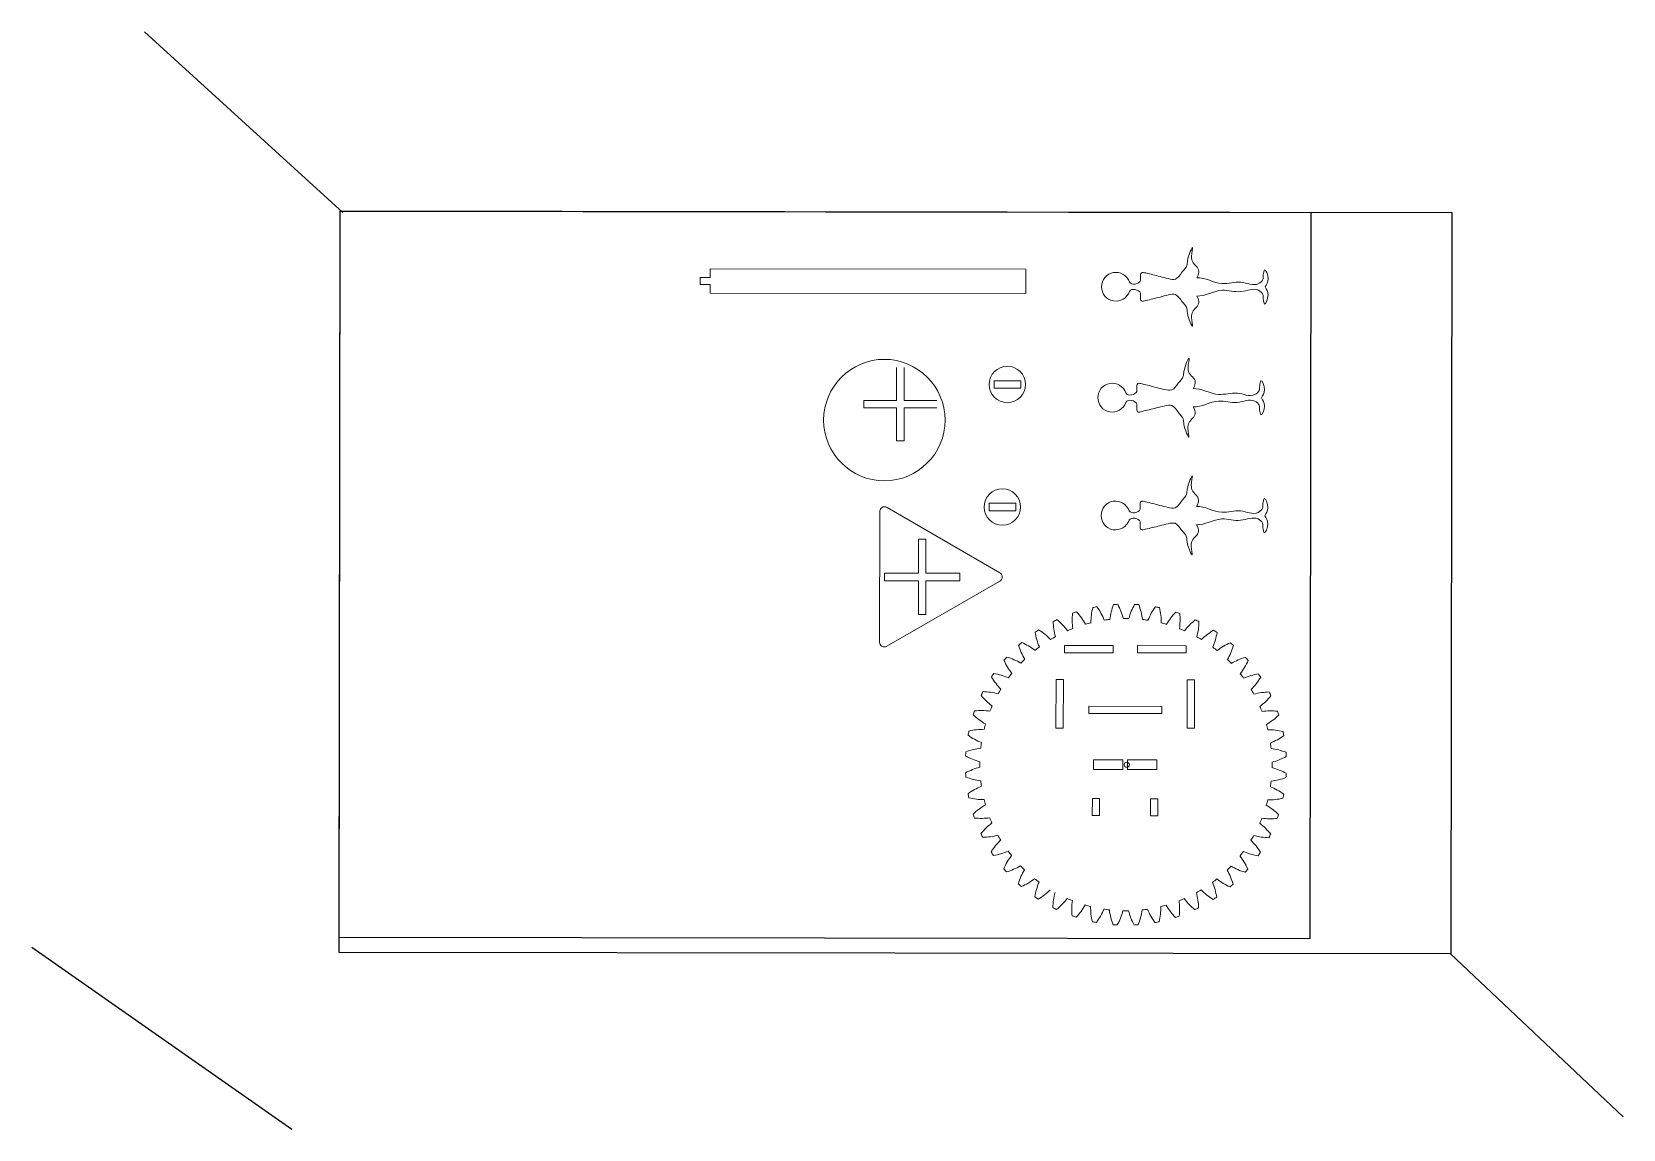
# Model space of a CAD drawing. Header units: millimetres. Extents: x 1712 to 4139, y 1742 to 2194.
# Drawn here: x 3484 to 4139, y 1742 to 2194 of the extents above; entities that cross this region are included whole.
import ezdxf

# ---------------------------------------------------------------- set-up
doc = ezdxf.new("R2010")
doc.units = ezdxf.units.MM

msp = doc.modelspace()

# ---------------------------------------------------------------- linework, layer by layer
for p, q in [((3612.19, 2119.57), (3530.49, 2193.98)), ((4068.15, 1814.44), (4139.35, 1747.3))]:
    msp.add_line(p, q)
at = {"color": 1, "lineweight": 0}
for p, q in [((3759.38, 2089.88), (3759.39, 2092.88)), ((3759.39, 2092.88), (3763.39, 2092.88)), ((3763.39, 2096.38), (3893.39, 2096.2)), ((3763.39, 2092.88), (3763.39, 2096.38)), ((3893.39, 2096.2), (3893.38, 2086.2)), ((3763.38, 2089.88), (3759.38, 2089.88)), ((3763.38, 2086.38), (3763.38, 2089.88)), ((3893.38, 2086.2), (3763.38, 2086.38)), ((3840.17, 2042.22), (3840.19, 2055.72)), ((3843.29, 2055.72), (3843.27, 2042.22)), ((3880.33, 2050.33), (3880.32, 2047.23)), ((3880.32, 2047.23), (3891.32, 2047.22)), ((3880.33, 2050.33), (3891.33, 2050.32)), ((3891.33, 2050.32), (3891.32, 2047.22)), ((3826.67, 2039.14), (3826.67, 2042.24)), ((3826.67, 2042.24), (3840.17, 2042.22)), ((3840.17, 2039.12), (3826.67, 2039.14)), ((3840.15, 2025.62), (3840.17, 2039.12)), ((3843.27, 2039.12), (3843.25, 2025.62)), ((3843.27, 2042.22), (3856.77, 2042.2)), ((3856.77, 2039.1), (3843.27, 2039.12)), ((3843.25, 2025.62), (3840.15, 2025.62)), ((3878.26, 1999.89), (3889.26, 1999.87)), ((3878.26, 1999.89), (3878.26, 1996.79)), ((3889.26, 1999.87), (3889.26, 1996.77)), ((3833.18, 1942.71), (3833.25, 1996.4)), ((3836.26, 1998.13), (3882.72, 1971.22)), ((3878.26, 1996.79), (3889.26, 1996.77)), ((3849.19, 1985.03), (3849.17, 1971.08)), ((3849.19, 1985.03), (3852.29, 1985.03)), ((3852.29, 1985.03), (3852.27, 1971.08)), ((3835.22, 1971.1), (3835.22, 1968)), ((3835.22, 1971.1), (3849.17, 1971.08)), ((3835.22, 1968), (3849.17, 1967.98)), ((3882.72, 1967.75), (3836.18, 1940.97)), ((3849.17, 1967.98), (3849.15, 1954.03)), ((3852.27, 1967.98), (3852.25, 1954.03)), ((3852.27, 1971.08), (3866.22, 1971.06)), ((3852.27, 1967.98), (3866.22, 1967.96)), ((3866.22, 1971.06), (3866.22, 1967.96)), ((3849.15, 1954.03), (3852.25, 1954.03)), ((3909.38, 1941.3), (3929.38, 1941.27)), ((3909.38, 1941.3), (3909.38, 1938.3)), ((3929.38, 1941.27), (3929.38, 1938.27)), ((3939.38, 1941.26), (3959.38, 1941.23)), ((3939.38, 1941.26), (3939.38, 1938.26)), ((3959.38, 1941.23), (3959.38, 1938.23)), ((3909.38, 1938.3), (3929.38, 1938.27)), ((3939.38, 1938.26), (3959.38, 1938.23)), ((3905.86, 1927.3), (3905.83, 1907.3)), ((3905.86, 1927.3), (3908.86, 1927.3)), ((3908.86, 1927.3), (3908.83, 1907.3)), ((3959.86, 1927.23), (3959.83, 1907.23)), ((3959.86, 1927.23), (3962.86, 1927.22)), ((3962.86, 1927.22), (3962.83, 1907.22)), ((3919.35, 1916.28), (3919.34, 1913.28)), ((3919.34, 1913.28), (3949.34, 1913.24)), ((3919.35, 1916.28), (3949.35, 1916.24)), ((3949.35, 1916.24), (3949.34, 1913.24)), ((3905.83, 1907.3), (3908.83, 1907.3)), ((3959.83, 1907.23), (3962.83, 1907.22)), ((3921.32, 1894.28), (3921.31, 1890.28)), ((3921.32, 1894.28), (3933.32, 1894.26)), ((3933.32, 1894.26), (3933.31, 1890.26)), ((3935.32, 1894.26), (3935.31, 1890.26)), ((3935.32, 1894.26), (3947.32, 1894.24)), ((3947.32, 1894.24), (3947.31, 1890.24)), ((3921.31, 1890.28), (3933.31, 1890.26)), ((3935.31, 1890.26), (3947.31, 1890.24)), ((3920.79, 1878.26), (3920.78, 1871.27)), ((3923.79, 1878.26), (3920.79, 1878.26)), ((3923.79, 1878.26), (3923.78, 1871.26)), ((3944.79, 1878.23), (3944.78, 1871.23)), ((3944.79, 1878.23), (3947.79, 1878.22)), ((3947.79, 1878.22), (3947.78, 1871.23)), ((3923.78, 1871.26), (3920.78, 1871.27)), ((3944.78, 1871.23), (3947.78, 1871.23))]:
    msp.add_line(p, q, dxfattribs=at)
at = {"color": 0}
msp.add_line((3484.16, 1817.04), (3591.23, 1742.16), dxfattribs=at)
for points in [[(3610.97, 2120.02), (3610.56, 1821.27), (4010.43, 1820.72), (4010.84, 2119.47)], [(4069, 2119.45), (3611, 2120.08), (3610.58, 1815.08), (4068.58, 1814.45)]]:
    msp.add_lwpolyline(points, close=True)
at = {"color": 1, "lineweight": 0}
for centre, radius in [((3835.16, 2034.13), 25), ((3885.83, 2048.78), 7.5), ((3883.76, 1998.33), 7.5), ((3934.98, 1892.22), 1.05)]:
    msp.add_circle(centre, radius, dxfattribs=at)
for centre, radius, start, end in [((3930.47, 2089.02), 5.93, 18.97299, 340.86904), ((3928.98, 2043.36), 5.93, 18.97299, 340.86904), ((3835.25, 1996.4), 2, 59.92101, 179.92101), ((3930.34, 1994.84), 5.93, 18.97299, 340.86904), ((3881.72, 1969.49), 2, 299.92101, 59.92101), ((3937.88, 1951.79), 25.39, 173.657, 187.94616), ((3934.62, 1892.24), 66.11, 107.9343, 109.40773), ((3895.9, 1937.6), 25.39, 29.39587, 43.68502), ((3945.62, 1950.85), 25.39, 166.157, 180.44616), ((3934.62, 1892.24), 66.11, 100.4343, 101.90773), ((3902.15, 1942.27), 25.39, 21.89587, 36.18502), ((3953.18, 1948.92), 25.39, 158.657, 172.94616), ((3934.62, 1892.24), 66.11, 92.9343, 94.40773), ((3908.96, 1946.08), 25.39, 14.39587, 28.68502), ((3960.42, 1946.01), 25.39, 151.157, 165.44616), ((3934.62, 1892.24), 66.11, 85.4343, 86.90773), ((3916.21, 1948.97), 25.39, 6.89587, 21.18502), ((3967.22, 1942.18), 25.39, 143.657, 157.94616), ((3934.62, 1892.24), 66.11, 77.9343, 79.40773), ((3923.77, 1950.88), 25.39, 359.39587, 13.68502), ((3973.45, 1937.5), 25.39, 136.157, 150.44616), ((3934.62, 1892.24), 66.11, 70.4343, 71.90773), ((3931.52, 1951.8), 25.39, 351.89587, 6.18502), ((3934.62, 1892.24), 66.11, 122.9343, 124.40773), ((3922.36, 1950.6), 25.39, 188.657, 202.94616), ((3885.48, 1926.04), 25.39, 44.39587, 58.68502), ((3934.62, 1892.24), 66.11, 115.4343, 116.90773), ((3930.08, 1951.71), 25.39, 181.157, 195.44616), ((3890.31, 1932.16), 25.39, 36.89587, 51.18502), ((3934.62, 1892.24), 60.16, 111.32698, 113.51504), ((3934.62, 1892.24), 60.16, 103.82698, 106.01504), ((3934.62, 1892.24), 60.16, 96.32698, 98.51504), ((3934.62, 1892.24), 60.16, 88.82698, 91.01504), ((3934.62, 1892.24), 60.16, 81.32698, 83.51504), ((3934.62, 1892.24), 60.16, 73.82698, 76.01504), ((3934.62, 1892.24), 60.16, 66.32698, 68.51504), ((3979.03, 1932.04), 25.39, 128.657, 142.94616), ((3934.62, 1892.24), 66.11, 62.9343, 64.40773), ((3939.32, 1951.69), 25.39, 344.39587, 358.68502), ((3983.84, 1925.9), 25.39, 121.157, 135.44616), ((3947.04, 1950.57), 25.39, 336.89587, 351.18502), ((3934.62, 1892.24), 66.11, 55.4343, 56.90773), ((3835.18, 1942.7), 2, 179.92101, 299.92101), ((3934.62, 1892.24), 66.11, 130.4343, 131.90773), ((3914.84, 1948.51), 25.39, 196.157, 210.44616), ((3881.49, 1919.34), 25.39, 51.89587, 66.18502), ((3934.62, 1892.24), 60.16, 126.32698, 128.51504), ((3934.62, 1892.24), 60.16, 118.82698, 121.01504), ((3934.62, 1892.24), 60.16, 58.82698, 61.01504), ((3934.62, 1892.24), 60.16, 51.32698, 53.51504), ((3987.82, 1919.19), 25.39, 113.657, 127.94616), ((3954.54, 1948.45), 25.39, 329.39587, 343.68502), ((3934.62, 1892.24), 66.11, 47.9343, 49.40773), ((3934.62, 1892.24), 66.11, 137.9343, 139.40773), ((3907.67, 1945.44), 25.39, 203.657, 217.94616), ((3878.41, 1912.17), 25.39, 59.39587, 73.68502), ((3934.62, 1892.24), 60.16, 133.82698, 136.01504), ((3934.62, 1892.24), 60.16, 43.82698, 46.01504), ((3990.88, 1912.02), 25.39, 106.157, 120.44616), ((3961.71, 1945.37), 25.39, 321.89587, 336.18502), ((3934.62, 1892.24), 66.11, 40.4343, 41.90773), ((3934.62, 1892.24), 66.11, 145.4343, 146.90773), ((3900.96, 1941.47), 25.39, 211.157, 225.44616), ((3876.29, 1904.66), 25.39, 66.89587, 81.18502), ((3934.62, 1892.24), 60.16, 141.32698, 143.51504), ((3934.62, 1892.24), 60.16, 36.32698, 38.51504), ((3992.98, 1904.5), 25.39, 98.657, 112.94616), ((3968.41, 1941.38), 25.39, 314.39587, 328.68502), ((3934.62, 1892.24), 66.11, 32.9343, 34.40773), ((3934.62, 1892.24), 66.11, 152.9343, 154.40773), ((3894.82, 1936.66), 25.39, 218.657, 232.94616), ((3875.17, 1896.94), 25.39, 74.39587, 88.68502), ((3934.62, 1892.24), 60.16, 148.82698, 151.01504), ((3934.62, 1892.24), 60.16, 28.82698, 31.01504), ((3994.08, 1896.78), 25.39, 91.157, 105.44616), ((3974.54, 1936.55), 25.39, 306.89587, 321.18502), ((3934.62, 1892.24), 66.11, 25.4343, 26.90773), ((3934.62, 1892.24), 66.11, 160.4343, 161.90773), ((3875.06, 1889.14), 25.39, 81.89587, 96.18502), ((3934.62, 1892.24), 60.16, 156.32698, 158.51504), ((3934.62, 1892.24), 60.16, 21.32698, 23.51504), ((3994.16, 1888.98), 25.39, 83.657, 97.94616), ((3934.62, 1892.24), 66.11, 17.9343, 19.40773), ((3875.98, 1881.4), 25.39, 89.39587, 103.68502), ((3889.36, 1931.08), 25.39, 226.157, 240.44616), ((3934.62, 1892.24), 60.16, 163.82698, 166.01504), ((3979.98, 1930.96), 25.39, 299.39587, 313.68502), ((3934.62, 1892.24), 60.16, 13.82698, 16.01504), ((3993.23, 1881.24), 25.39, 76.157, 90.44616), ((3934.62, 1892.24), 66.11, 167.9343, 169.40773), ((3884.68, 1924.84), 25.39, 233.657, 247.94616), ((3934.62, 1892.24), 60.16, 171.32698, 173.51504), ((3984.64, 1924.7), 25.39, 291.89587, 306.18502), ((3934.62, 1892.24), 60.16, 6.32698, 8.51504), ((3934.62, 1892.24), 66.11, 10.4343, 11.90773), ((3934.62, 1892.24), 66.11, 175.4343, 176.90773), ((3880.85, 1918.05), 25.39, 241.157, 255.44616), ((3877.89, 1873.84), 25.39, 96.89587, 111.18502), ((3991.29, 1873.68), 25.39, 68.657, 82.94616), ((3988.45, 1917.9), 25.39, 284.39587, 298.68502), ((3934.62, 1892.24), 66.11, 2.9343, 4.40773), ((3880.78, 1866.59), 25.39, 104.39587, 118.68502), ((3934.62, 1892.24), 66.11, 182.9343, 184.40773), ((3877.94, 1910.81), 25.39, 248.657, 262.94616), ((3934.62, 1892.24), 60.16, 178.82698, 181.01504), ((3991.34, 1910.65), 25.39, 276.89587, 291.18502), ((3934.62, 1892.24), 60.16, 358.82698, 1.01504), ((3988.38, 1866.44), 25.39, 61.157, 75.44616), ((3934.62, 1892.24), 66.11, 355.4343, 356.90773), ((3884.59, 1859.78), 25.39, 111.89587, 126.18502), ((3934.62, 1892.24), 60.16, 186.32698, 188.51504), ((3934.62, 1892.24), 60.16, 351.32698, 353.51504), ((3984.55, 1859.64), 25.39, 53.657, 67.94616), ((3934.62, 1892.24), 66.11, 190.4343, 191.90773), ((3876.01, 1903.25), 25.39, 256.157, 270.44616), ((3889.25, 1853.53), 25.39, 119.39587, 133.68502), ((3934.62, 1892.24), 60.16, 193.82698, 196.01504), ((3934.62, 1892.24), 60.16, 343.82698, 346.01504), ((3979.87, 1853.41), 25.39, 46.157, 60.44616), ((3993.26, 1903.09), 25.39, 269.39587, 283.68502), ((3934.62, 1892.24), 66.11, 347.9343, 349.40773), ((3934.62, 1892.24), 66.11, 197.9343, 199.40773), ((3875.07, 1895.51), 25.39, 263.657, 277.94616), ((3894.7, 1847.94), 25.39, 126.89587, 141.18502), ((3934.62, 1892.24), 60.16, 201.32698, 203.51504), ((3934.62, 1892.24), 60.16, 336.32698, 338.51504), ((3974.41, 1847.83), 25.39, 38.657, 52.94616), ((3994.17, 1895.34), 25.39, 261.89587, 276.18502), ((3934.62, 1892.24), 66.11, 340.4343, 341.90773), ((3934.62, 1892.24), 66.11, 205.4343, 206.90773), ((3875.15, 1887.71), 25.39, 271.157, 285.44616), ((3900.82, 1843.11), 25.39, 134.39587, 148.68502), ((3934.62, 1892.24), 60.16, 208.82698, 211.01504), ((3934.62, 1892.24), 60.16, 328.82698, 331.01504), ((3968.28, 1843.02), 25.39, 31.157, 45.44616), ((3994.07, 1887.54), 25.39, 254.39587, 268.68502), ((3934.62, 1892.24), 66.11, 332.9343, 334.40773), ((3934.62, 1892.24), 66.11, 212.9343, 214.40773), ((3876.25, 1879.98), 25.39, 278.657, 292.94616), ((3907.52, 1839.12), 25.39, 141.89587, 156.18502), ((3934.62, 1892.24), 60.16, 216.32698, 218.51504), ((3934.62, 1892.24), 60.16, 321.32698, 323.51504), ((3961.56, 1839.04), 25.39, 23.657, 37.94616), ((3992.94, 1879.82), 25.39, 246.89587, 261.18502), ((3934.62, 1892.24), 66.11, 325.4343, 326.90773), ((3934.62, 1892.24), 66.11, 220.4343, 221.90773), ((3878.35, 1872.47), 25.39, 286.157, 300.44616), ((3914.69, 1836.04), 25.39, 149.39587, 163.68502), ((3934.62, 1892.24), 60.16, 223.82698, 226.01504), ((3934.62, 1892.24), 60.16, 313.82698, 316.01504), ((3954.39, 1835.98), 25.39, 16.157, 30.44616), ((3990.82, 1872.32), 25.39, 239.39587, 253.68502), ((3934.62, 1892.24), 66.11, 317.9343, 319.40773), ((3934.62, 1892.24), 66.11, 227.9343, 229.40773), ((3881.42, 1865.3), 25.39, 293.657, 307.94616), ((3934.62, 1892.24), 60.16, 231.32698, 233.51504), ((3922.2, 1833.92), 25.39, 156.89587, 171.18502), ((3934.62, 1892.24), 60.16, 306.32698, 308.51504), ((3946.88, 1833.88), 25.39, 8.657, 22.94616), ((3987.74, 1865.15), 25.39, 231.89587, 246.18502), ((3934.62, 1892.24), 66.11, 310.4343, 311.90773), ((3934.62, 1892.24), 66.11, 235.4343, 236.90773), ((3885.39, 1858.58), 25.39, 301.157, 315.44616), ((3929.92, 1832.79), 25.39, 164.39587, 178.68502), ((3890.2, 1852.45), 25.39, 308.657, 322.94616), ((3934.62, 1892.24), 60.16, 246.32698, 248.51504), ((3937.71, 1832.69), 25.39, 171.89587, 186.18502), ((3934.62, 1892.24), 60.16, 291.32698, 293.51504), ((3931.35, 1832.7), 25.39, 353.657, 7.94616), ((3978.92, 1852.32), 25.39, 216.89587, 231.18502), ((3934.62, 1892.24), 60.16, 298.82698, 301.01504), ((3939.15, 1832.78), 25.39, 1.157, 15.44616), ((3983.75, 1858.45), 25.39, 224.39587, 238.68502), ((3934.62, 1892.24), 66.11, 302.9343, 304.40773), ((3934.62, 1892.24), 66.11, 242.9343, 244.40773), ((3934.62, 1892.24), 66.11, 250.4343, 251.90773), ((3895.78, 1846.99), 25.39, 316.157, 330.44616), ((3934.62, 1892.24), 60.16, 253.82698, 256.01504), ((3945.46, 1833.6), 25.39, 179.39587, 193.68502), ((3902.02, 1842.31), 25.39, 323.657, 337.94616), ((3934.62, 1892.24), 60.16, 261.32698, 263.51504), ((3953.02, 1835.52), 25.39, 186.89587, 201.18502), ((3908.81, 1838.48), 25.39, 331.157, 345.44616), ((3934.62, 1892.24), 60.16, 268.82698, 271.01504), ((3960.27, 1838.41), 25.39, 194.39587, 208.68502), ((3916.05, 1835.57), 25.39, 338.657, 352.94616), ((3934.62, 1892.24), 60.16, 276.32698, 278.51504), ((3967.08, 1842.22), 25.39, 201.89587, 216.18502), ((3923.61, 1833.63), 25.39, 346.157, 0.44616), ((3934.62, 1892.24), 60.16, 283.82698, 286.01504), ((3973.33, 1846.88), 25.39, 209.39587, 223.68502), ((3934.62, 1892.24), 66.11, 287.9343, 289.40773), ((3934.62, 1892.24), 66.11, 295.4343, 296.90773), ((3934.62, 1892.24), 66.11, 257.9343, 259.40773), ((3934.62, 1892.24), 66.11, 265.4343, 266.90773), ((3934.62, 1892.24), 66.11, 272.9343, 274.40773), ((3934.62, 1892.24), 66.11, 280.4343, 281.90773)]:
    msp.add_arc(centre, radius, start, end, dxfattribs=at)
for points, knots in [([(3936.08, 2090.95), (3936.89, 2089.39), (3941.06, 2090.35), (3940.51, 2093.09), (3940.66, 2095.28), (3943.37, 2094.49), (3945.67, 2094.01), (3948.87, 2093.12), (3951.79, 2092.4), (3955.6, 2091.58), (3957.42, 2095.06), (3959.95, 2097.31), (3959.78, 2100.83), (3962.94, 2107.83), (3961.42, 2101.68), (3961.87, 2099.39), (3963.25, 2097.72), (3964.91, 2096.25), (3964.59, 2094.02), (3963.99, 2093.06), (3963.77, 2092.75)], [0, 0, 0, 0, 0.0915189, 0.1176202, 0.1501801, 0.1819293, 0.2375491, 0.2927813, 0.3565342, 0.4094937, 0.4793475, 0.5434995, 0.5795924, 0.6834425, 0.7491204, 0.7940722, 0.8185743, 0.8651838, 0.9063692, 0.9267985, 0.9267985, 0.9267985, 0.9267985]), ([(3963.77, 2092.75), (3967.29, 2092.9), (3973.22, 2088.81), (3981.74, 2092.08), (3987.81, 2088.77), (3991.25, 2091.79), (3991.07, 2093.82), (3991.77, 2097.67), (3993.9, 2091.65), (3992.56, 2090.02), (3991.95, 2088.93)], [0, 0, 0, 0, 0.270322, 0.46541, 0.647205, 0.709425, 0.757153, 0.810499, 0.911332, 1, 1, 1, 1]), ([(3936.07, 2087.07), (3936.89, 2088.63), (3941.06, 2087.65), (3940.5, 2084.91), (3940.65, 2082.73), (3943.35, 2083.51), (3945.65, 2083.98), (3948.86, 2084.86), (3951.78, 2085.57), (3955.59, 2086.39), (3957.4, 2082.9), (3959.93, 2080.64), (3959.74, 2077.12), (3962.88, 2070.11), (3961.38, 2076.27), (3961.84, 2078.55), (3963.22, 2080.23), (3964.89, 2081.69), (3964.57, 2083.92), (3963.98, 2084.88), (3963.76, 2085.19)], [0, 0, 0, 0, 0.0915189, 0.1176202, 0.1501801, 0.1819293, 0.2375491, 0.2927813, 0.3565342, 0.4094937, 0.4793475, 0.5434995, 0.5795924, 0.6834425, 0.7491204, 0.7940722, 0.8185743, 0.8651838, 0.9063692, 0.9267985, 0.9267985, 0.9267985, 0.9267985]), ([(3963.76, 2085.19), (3967.28, 2085.03), (3973.22, 2089.1), (3981.73, 2085.81), (3987.81, 2089.1), (3991.24, 2086.08), (3991.05, 2084.05), (3991.74, 2080.2), (3993.89, 2086.2), (3992.56, 2087.85), (3991.95, 2088.93)], [0, 0, 0, 0, 0.270322, 0.46541, 0.647205, 0.709425, 0.757153, 0.810499, 0.911332, 1, 1, 1, 1]), ([(3934.59, 2045.29), (3935.4, 2043.73), (3939.57, 2044.69), (3939.02, 2047.43), (3939.17, 2049.62), (3941.88, 2048.83), (3944.18, 2048.35), (3947.38, 2047.46), (3950.3, 2046.74), (3954.11, 2045.92), (3955.93, 2049.4), (3958.46, 2051.65), (3958.29, 2055.17), (3961.45, 2062.17), (3959.93, 2056.02), (3960.38, 2053.73), (3961.76, 2052.06), (3963.42, 2050.59), (3963.1, 2048.36), (3962.5, 2047.4), (3962.29, 2047.09)], [0, 0, 0, 0, 0.0915189, 0.1176202, 0.1501801, 0.1819293, 0.2375491, 0.2927813, 0.3565342, 0.4094937, 0.4793475, 0.5434995, 0.5795924, 0.6834425, 0.7491204, 0.7940722, 0.8185743, 0.8651838, 0.9063692, 0.9267985, 0.9267985, 0.9267985, 0.9267985]), ([(3962.29, 2047.09), (3965.8, 2047.24), (3971.73, 2043.15), (3980.25, 2046.42), (3986.32, 2043.11), (3989.76, 2046.13), (3989.58, 2048.16), (3990.28, 2052.01), (3992.41, 2045.99), (3991.07, 2044.36), (3990.46, 2043.27)], [0, 0, 0, 0, 0.270322, 0.46541, 0.647205, 0.709425, 0.757153, 0.810499, 0.911332, 1, 1, 1, 1]), ([(3934.59, 2041.41), (3935.4, 2042.97), (3939.57, 2041.99), (3939.01, 2039.25), (3939.16, 2037.07), (3941.86, 2037.85), (3944.16, 2038.32), (3947.37, 2039.2), (3950.29, 2039.91), (3954.1, 2040.73), (3955.91, 2037.24), (3958.44, 2034.98), (3958.25, 2031.46), (3961.39, 2024.45), (3959.9, 2030.61), (3960.35, 2032.9), (3961.74, 2034.57), (3963.4, 2036.03), (3963.09, 2038.26), (3962.49, 2039.22), (3962.28, 2039.53)], [0, 0, 0, 0, 0.0915189, 0.1176202, 0.1501801, 0.1819293, 0.2375491, 0.2927813, 0.3565342, 0.4094937, 0.4793475, 0.5434995, 0.5795924, 0.6834425, 0.7491204, 0.7940722, 0.8185743, 0.8651838, 0.9063692, 0.9267985, 0.9267985, 0.9267985, 0.9267985]), ([(3962.28, 2039.53), (3965.79, 2039.37), (3971.73, 2043.44), (3980.24, 2040.15), (3986.32, 2043.45), (3989.75, 2040.42), (3989.56, 2038.39), (3990.25, 2034.54), (3992.41, 2040.55), (3991.07, 2042.19), (3990.46, 2043.27)], [0, 0, 0, 0, 0.270322, 0.46541, 0.647205, 0.709425, 0.757153, 0.810499, 0.911332, 1, 1, 1, 1]), ([(3935.95, 1996.77), (3936.76, 1995.21), (3940.93, 1996.17), (3940.38, 1998.91), (3940.53, 2001.1), (3943.24, 2000.31), (3945.54, 1999.83), (3948.74, 1998.94), (3951.66, 1998.23), (3955.47, 1997.4), (3957.29, 2000.89), (3959.82, 2003.13), (3959.65, 2006.66), (3962.81, 2013.66), (3961.29, 2007.5), (3961.74, 2005.22), (3963.12, 2003.54), (3964.78, 2002.07), (3964.46, 1999.84), (3963.86, 1998.88), (3963.64, 1998.58)], [0, 0, 0, 0, 0.0915189, 0.1176202, 0.1501801, 0.1819293, 0.2375491, 0.2927813, 0.3565342, 0.4094937, 0.4793475, 0.5434995, 0.5795924, 0.6834425, 0.7491204, 0.7940722, 0.8185743, 0.8651838, 0.9063692, 0.9267985, 0.9267985, 0.9267985, 0.9267985]), ([(3963.64, 1998.58), (3967.16, 1998.72), (3973.09, 1994.64), (3981.61, 1997.9), (3987.68, 1994.59), (3991.12, 1997.61), (3990.94, 1999.64), (3991.64, 2003.49), (3993.77, 1997.48), (3992.43, 1995.84), (3991.82, 1994.75)], [0, 0, 0, 0, 0.270322, 0.46541, 0.647205, 0.709425, 0.757153, 0.810499, 0.911332, 1, 1, 1, 1]), ([(3935.94, 1992.9), (3936.76, 1994.45), (3940.93, 1993.48), (3940.37, 1990.74), (3940.52, 1988.55), (3943.22, 1989.33), (3945.52, 1989.81), (3948.73, 1990.69), (3951.65, 1991.39), (3955.46, 1992.21), (3957.27, 1988.72), (3959.8, 1986.47), (3959.61, 1982.94), (3962.75, 1975.93), (3961.25, 1982.09), (3961.71, 1984.38), (3963.09, 1986.05), (3964.76, 1987.51), (3964.44, 1989.75), (3963.85, 1990.7), (3963.63, 1991.01)], [0, 0, 0, 0, 0.0915189, 0.1176202, 0.1501801, 0.1819293, 0.2375491, 0.2927813, 0.3565342, 0.4094937, 0.4793475, 0.5434995, 0.5795924, 0.6834425, 0.7491204, 0.7940722, 0.8185743, 0.8651838, 0.9063692, 0.9267985, 0.9267985, 0.9267985, 0.9267985]), ([(3963.63, 1991.01), (3967.15, 1990.86), (3973.09, 1994.93), (3981.6, 1991.64), (3987.68, 1994.93), (3991.11, 1991.9), (3990.92, 1989.87), (3991.61, 1986.02), (3993.76, 1992.03), (3992.43, 1993.67), (3991.82, 1994.75)], [0, 0, 0, 0, 0.270322, 0.46541, 0.647205, 0.709425, 0.757153, 0.810499, 0.911332, 1, 1, 1, 1])]:
    msp.add_open_spline(points, degree=3, knots=knots, dxfattribs=at)

doc.saveas('drawing.dxf')
